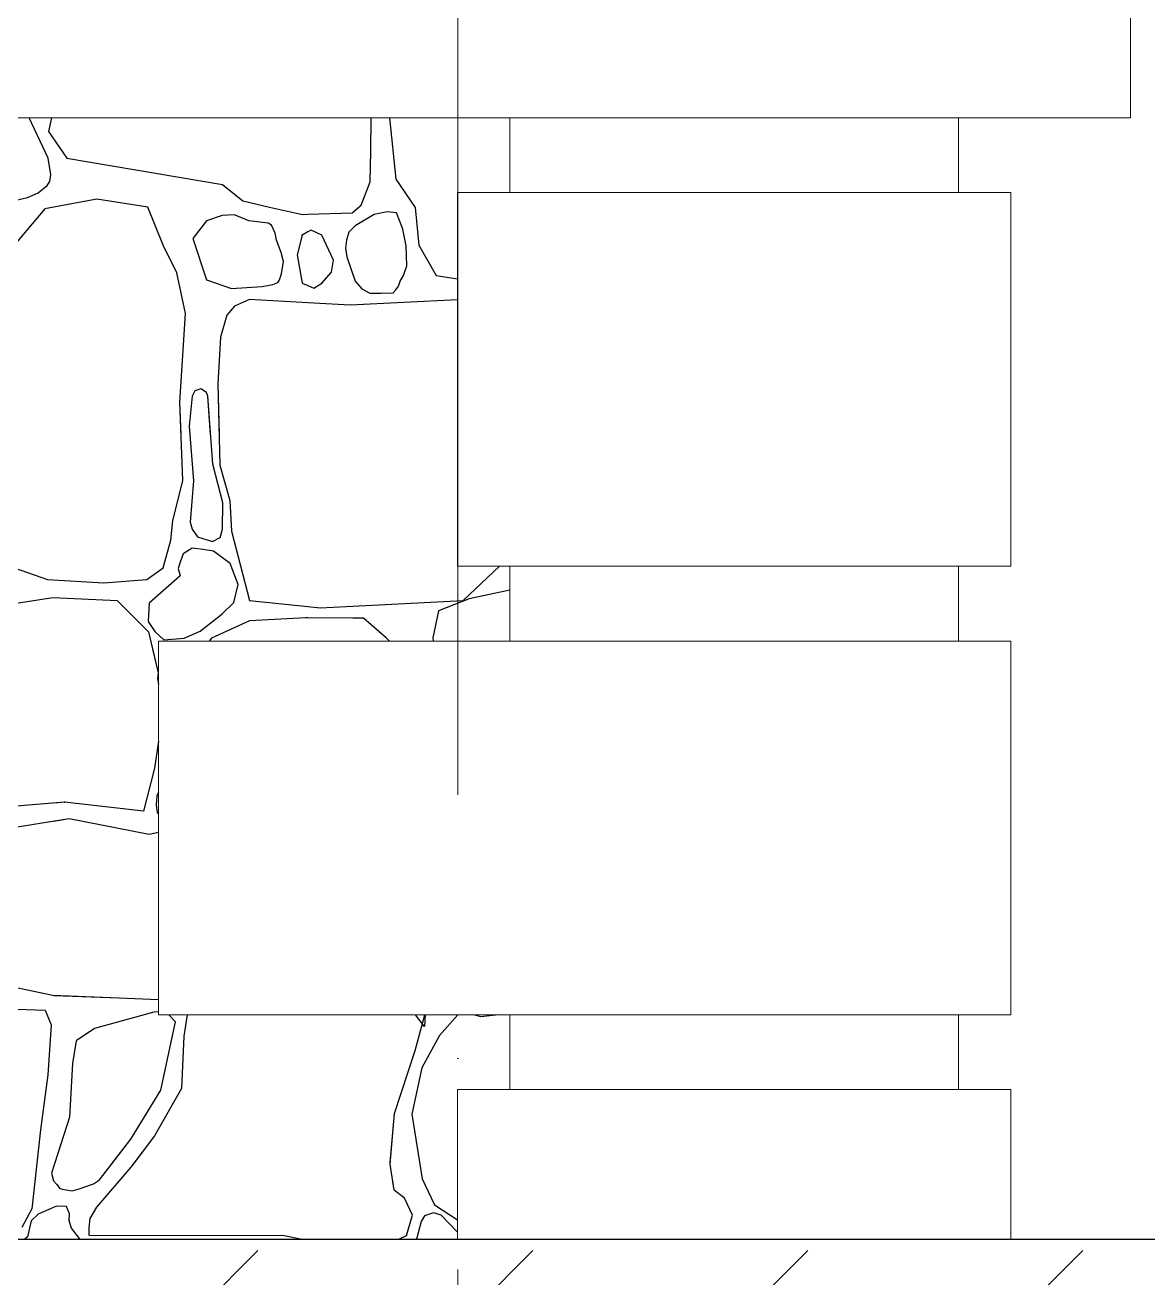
# Model space of a CAD drawing. Header units: feet. Extents: x -10410 to 374725, y -46422 to 88923.
# Drawn here: x 309673 to 310424, y -1076 to -238 of the extents above; entities that cross this region are included whole.
import ezdxf

# ---------------------------------------------------------------- set-up
doc = ezdxf.new("R2010")
doc.units = ezdxf.units.FT
doc.header["$MEASUREMENT"] = 0
doc.linetypes.add('Штрихпунктирная', pattern=[670.277762, 352.777767, -176.388884, 0, -141.111112])
for name, color, linetype, lineweight, true_color in [('2D - Общий_Ном._пера__118', 7, 'Continuous', 5, 0x573938), ('Конструктив - Стены Несущие_Ном._пера__87', 7, 'Continuous', 25, 0x6a6a6a), ('Местность - Рельеф_Ном._пера__93', 7, 'Continuous', 25, 0xa2a233), ('Элемент Модели - Оси_Ном._пера__94', 7, 'Continuous', 5, 0xdc4f00)]:
    doc.layers.add(name, color=color, linetype=linetype, lineweight=lineweight, true_color=true_color)
doc.layers.add('Интерьер - Мебель_Ном._пера__7', color=7, linetype='Continuous', lineweight=20)
doc.layers.add('Конструктив - Перекрытия_Ном._пера__1', color=7, linetype='Continuous', lineweight=20)

# ---------------------------------------------------------------- blocks, each defined once
blk = doc.blocks.new('*X80')
at = {"layer": 'Конструктив - Стены Несущие_Ном._пера__87', "linetype": 'Continuous'}
for p, q in [((309904.42, -322.6), (309904.65, -300)), ((309916.88, -300), (309921.09, -341.05)), ((309903.95, -342.75), (309904.42, -322.6)), ((309897.93, -358.48), (309903.95, -342.75)), ((309921.09, -341.05), (309933.97, -360.13)), ((309891.87, -363.59), (309897.93, -358.48)), ((309933.97, -360.13), (309936.45, -385.14)), ((309862.38, -364.57), (309891.87, -363.59)), ((309906.6, -364.8), (309893.85, -372.26)), ((309915.31, -362.83), (309906.6, -364.8)), ((309921.53, -363.7), (309915.31, -362.83)), ((309924.07, -369.78), (309921.53, -363.7)), ((309864.52, -375.21), (309862.38, -376.35)), ((309871.56, -378.45), (309864.52, -375.21)), ((309889.79, -376.53), (309888.21, -381.89)), ((309893.85, -372.26), (309889.79, -376.53)), ((309925.84, -374.42), (309924.07, -369.78)), ((309927.95, -385.72), (309925.84, -374.42)), ((309879.48, -395.3), (309871.56, -378.45)), ((309888.21, -381.89), (309887.45, -387.15)), ((309936.45, -385.14), (309948.09, -405.45)), ((309887.45, -387.15), (309888.4, -393.07)), ((309888.4, -393.07), (309893.85, -409.41)), ((309928.52, -399.03), (309927.95, -385.72)), ((309878.24, -403.22), (309879.48, -395.3)), ((309926.27, -405.58), (309928.52, -399.03)), ((309871.56, -410.65), (309878.24, -403.22)), ((309893.85, -409.41), (309898.46, -414.39)), ((309922.83, -412.72), (309924.07, -409.41)), ((309924.07, -409.41), (309926.27, -405.58)), ((309948.09, -405.45), (309962.38, -407.66)), ((309862.38, -412.3), (309866.27, -413.92)), ((309866.27, -413.92), (309871.56, -410.65)), ((309898.46, -414.39), (309903.73, -417.22)), ((309903.73, -417.22), (309911.15, -417.31)), ((309911.15, -417.31), (309919.38, -417.12)), ((309919.38, -417.12), (309921.06, -415.11)), ((309921.06, -415.11), (309922.83, -412.72)), ((309890.63, -425.26), (309862.38, -423.71)), ((309962.38, -421.73), (309890.63, -425.26)), ((309966.07, -622.91), (309990.5, -600)), ((309997.38, -615.94), (309970.13, -621.67)), ((309862.38, -627.01), (309870.57, -627.87)), ((309870.57, -627.87), (309966.07, -622.91)), ((309970.13, -621.67), (309949.58, -629.85)), ((309899.55, -634.8), (309862.38, -634.56)), ((309914.9, -648.18), (309899.55, -634.8)), ((309949.58, -629.85), (309945.84, -647.78)), ((309916.93, -650), (309914.9, -648.18)), ((309945.84, -647.78), (309946.14, -650))]:
    blk.add_line(p, q, dxfattribs=at)
blk.add_point((309871.56, -410.65), dxfattribs=at)
blk = doc.blocks.new('Штриховка_40', base_point=(0, 0))
at = {"layer": 'Конструктив - Стены Несущие_Ном._пера__87', "linetype": 'Continuous'}
blk.add_blockref('*X80', (0, 0), dxfattribs=at)
blk = doc.blocks.new('*X82')
at = {"layer": 'Конструктив - Стены Несущие_Ном._пера__87', "linetype": 'Continuous'}
for p, q in [((309933.97, -923.84), (309940.61, -900)), ((309940.41, -907.74), (309934.39, -900)), ((309940.65, -900), (309940.41, -907.74)), ((309962.57, -900), (309950.32, -913.94)), ((309978.06, -901.3), (309973.37, -900)), ((309990.02, -900), (309978.06, -901.3)), ((309950.32, -913.94), (309938.43, -935.48)), ((309920.35, -965.95), (309933.97, -923.84)), ((309938.43, -935.48), (309931.74, -966.44)), ((309917.38, -999.88), (309920.35, -965.95)), ((309931.74, -966.44), (309938.68, -1009.79)), ((309920.1, -1017.22), (309917.38, -999.88)), ((309938.68, -1009.79), (309947.1, -1027.12)), ((309927.04, -1022.67), (309920.1, -1017.22)), ((309932.24, -1034.06), (309927.04, -1022.67)), ((309947.1, -1027.12), (309962.38, -1037.23)), ((309928.28, -1047.68), (309932.24, -1034.06)), ((309938.03, -1038.29), (309935.07, -1050)), ((309940.25, -1034.56), (309938.03, -1038.29)), ((309946.29, -1032.42), (309940.25, -1034.56)), ((309951.52, -1034.02), (309946.29, -1032.42)), ((309962.38, -1045.47), (309951.52, -1034.02)), ((309923.09, -1050), (309928.28, -1047.68))]:
    blk.add_line(p, q, dxfattribs=at)
blk.add_point((309928.28, -1047.68), dxfattribs=at)
blk = doc.blocks.new('Штриховка_41', base_point=(0, 0))
at = {"layer": 'Конструктив - Стены Несущие_Ном._пера__87', "linetype": 'Continuous'}
blk.add_blockref('*X82', (0, 0), dxfattribs=at)
blk = doc.blocks.new('*X84')
at = {"layer": 'Конструктив - Стены Несущие_Ном._пера__87', "linetype": 'Continuous'}
for p, q in [((309904.42, -322.6), (309904.65, -300)), ((309916.88, -300), (309921.09, -341.05)), ((309903.95, -342.75), (309904.42, -322.6)), ((309897.93, -358.48), (309903.95, -342.75)), ((309921.09, -341.05), (309933.97, -360.13)), ((309891.87, -363.59), (309897.93, -358.48)), ((309933.97, -360.13), (309936.45, -385.14)), ((309862.38, -364.57), (309891.87, -363.59)), ((309906.6, -364.8), (309893.85, -372.26)), ((309915.31, -362.83), (309906.6, -364.8)), ((309921.53, -363.7), (309915.31, -362.83)), ((309924.07, -369.78), (309921.53, -363.7)), ((309864.52, -375.21), (309862.38, -376.35)), ((309871.56, -378.45), (309864.52, -375.21)), ((309889.79, -376.53), (309888.21, -381.89)), ((309893.85, -372.26), (309889.79, -376.53)), ((309925.84, -374.42), (309924.07, -369.78)), ((309927.95, -385.72), (309925.84, -374.42)), ((309879.48, -395.3), (309871.56, -378.45)), ((309888.21, -381.89), (309887.45, -387.15)), ((309936.45, -385.14), (309948.09, -405.45)), ((309887.45, -387.15), (309888.4, -393.07)), ((309888.4, -393.07), (309893.85, -409.41)), ((309928.52, -399.03), (309927.95, -385.72)), ((309878.24, -403.22), (309879.48, -395.3)), ((309926.27, -405.58), (309928.52, -399.03)), ((309871.56, -410.65), (309878.24, -403.22)), ((309893.85, -409.41), (309898.46, -414.39)), ((309922.83, -412.72), (309924.07, -409.41)), ((309924.07, -409.41), (309926.27, -405.58)), ((309948.09, -405.45), (309962.38, -407.66)), ((309862.38, -412.3), (309866.27, -413.92)), ((309866.27, -413.92), (309871.56, -410.65)), ((309898.46, -414.39), (309903.73, -417.22)), ((309903.73, -417.22), (309911.15, -417.31)), ((309911.15, -417.31), (309919.38, -417.12)), ((309919.38, -417.12), (309921.06, -415.11)), ((309921.06, -415.11), (309922.83, -412.72)), ((309890.63, -425.26), (309862.38, -423.71)), ((309962.38, -421.73), (309890.63, -425.26)), ((309966.07, -622.91), (309990.5, -600)), ((309997.38, -615.94), (309970.13, -621.67)), ((309892.38, -626.73), (309966.07, -622.91)), ((309970.13, -621.67), (309949.58, -629.85)), ((309899.55, -634.8), (309892.38, -634.75)), ((309914.9, -648.18), (309899.55, -634.8)), ((309949.58, -629.85), (309945.84, -647.78)), ((309916.93, -650), (309914.9, -648.18)), ((309945.84, -647.78), (309946.14, -650))]:
    blk.add_line(p, q, dxfattribs=at)
blk.add_point((309871.56, -410.65), dxfattribs=at)
blk = doc.blocks.new('Штриховка_42', base_point=(0, 0))
at = {"layer": 'Конструктив - Стены Несущие_Ном._пера__87', "linetype": 'Continuous'}
blk.add_blockref('*X84', (0, 0), dxfattribs=at)
blk = doc.blocks.new('*X86')
at = {"layer": 'Конструктив - Стены Несущие_Ном._пера__87', "linetype": 'Continuous'}
for p, q in [((309933.97, -923.84), (309940.61, -900)), ((309940.41, -907.74), (309934.39, -900)), ((309940.65, -900), (309940.41, -907.74)), ((309962.57, -900), (309950.32, -913.94)), ((309978.06, -901.3), (309973.37, -900)), ((309990.02, -900), (309978.06, -901.3)), ((309950.32, -913.94), (309938.43, -935.48)), ((309920.35, -965.95), (309933.97, -923.84)), ((309938.43, -935.48), (309931.74, -966.44)), ((309917.46, -998.99), (309920.35, -965.95)), ((309931.74, -966.44), (309938.68, -1009.79)), ((309920.1, -1017.22), (309919.15, -1011.14)), ((309938.68, -1009.79), (309947.1, -1027.12)), ((309927.04, -1022.67), (309920.1, -1017.22)), ((309932.24, -1034.06), (309927.04, -1022.67)), ((309947.1, -1027.12), (309962.38, -1037.23)), ((309928.28, -1047.68), (309932.24, -1034.06)), ((309938.03, -1038.29), (309935.07, -1050)), ((309940.25, -1034.56), (309938.03, -1038.29)), ((309946.29, -1032.42), (309940.25, -1034.56)), ((309951.52, -1034.02), (309946.29, -1032.42)), ((309962.38, -1045.47), (309951.52, -1034.02)), ((309923.09, -1050), (309928.28, -1047.68))]:
    blk.add_line(p, q, dxfattribs=at)
blk.add_point((309928.28, -1047.68), dxfattribs=at)
blk = doc.blocks.new('Штриховка_43', base_point=(0, 0))
at = {"layer": 'Конструктив - Стены Несущие_Ном._пера__87', "linetype": 'Continuous'}
blk.add_blockref('*X86', (0, 0), dxfattribs=at)
blk = doc.blocks.new('*X88')
at = {"layer": 'Конструктив - Стены Несущие_Ном._пера__87', "linetype": 'Continuous'}
for p, q in [((309688.65, -327.06), (309675.88, -300)), ((309690.87, -300), (309689.02, -309.1)), ((309689.02, -309.1), (309701.15, -326.94)), ((309690.4, -337.96), (309688.65, -327.06)), ((309701.15, -326.94), (309805.17, -344.64)), ((309688.03, -345.26), (309689.76, -342.65)), ((309689.76, -342.65), (309690.4, -337.96)), ((309674.89, -353.3), (309682.02, -350.17)), ((309682.02, -350.17), (309688.03, -345.26)), ((309805.17, -344.64), (309818.92, -355.56)), ((309667.29, -355.11), (309674.89, -353.3)), ((309721.22, -354.43), (309686.54, -360.87)), ((309755.4, -359.88), (309721.22, -354.43)), ((309765.55, -385.14), (309755.4, -359.88)), ((309818.92, -355.56), (309836.72, -359.7)), ((309836.72, -359.7), (309858.75, -364.69)), ((309686.54, -360.87), (309665.98, -385.14)), ((309805.11, -365.42), (309794.53, -369.04)), ((309813.11, -364.83), (309805.11, -365.42)), ((309814.83, -365.61), (309813.11, -364.83)), ((309822.76, -369.04), (309814.83, -365.61)), ((309858.75, -364.69), (309862.38, -364.57)), ((309794.53, -369.04), (309785.37, -380.68)), ((309835.7, -370.54), (309822.76, -369.04)), ((309838.12, -371.77), (309835.7, -370.54)), ((309840.49, -377.24), (309838.12, -371.77)), ((309862.38, -376.35), (309858.43, -378.45)), ((309774.72, -403.72), (309765.55, -385.14)), ((309785.37, -380.68), (309794.53, -408.42)), ((309841.34, -381.92), (309840.49, -377.24)), ((309844.46, -390.03), (309841.34, -381.92)), ((309858.43, -378.45), (309855.21, -391.58)), ((309846.05, -396.04), (309844.46, -390.03)), ((309855.21, -391.58), (309858.43, -410.65)), ((309844.75, -404.44), (309846.05, -396.04)), ((309780.41, -430.96), (309774.72, -403.72)), ((309794.53, -408.42), (309811.37, -414.12)), ((309838.81, -411.62), (309842.3, -410.28)), ((309842.3, -410.28), (309843.32, -408.42)), ((309843.32, -408.42), (309844.75, -404.44)), ((309811.37, -414.12), (309831.68, -412.88)), ((309831.68, -412.88), (309838.81, -411.62)), ((309858.43, -410.65), (309862.38, -412.3)), ((309813.35, -426.01), (309808.15, -431.95)), ((309823.26, -421.55), (309813.35, -426.01)), ((309862.38, -423.71), (309823.26, -421.55)), ((309776.7, -490.16), (309780.41, -430.96)), ((309808.15, -431.95), (309803.94, -446.81)), ((309803.94, -446.81), (309802.21, -478.02)), ((309786.76, -482.7), (309784.9, -486.22)), ((309790.7, -481.27), (309786.76, -482.7)), ((309794.47, -483.79), (309790.7, -481.27)), ((309795.52, -486.22), (309794.47, -483.79)), ((309802.21, -478.02), (309803.45, -532.26)), ((309778.68, -542.66), (309776.7, -490.16)), ((309784.9, -486.22), (309783.04, -506.36)), ((309798.7, -531.62), (309795.52, -486.22)), ((309783.04, -506.36), (309785.79, -542.87)), ((309805.5, -557.67), (309798.7, -531.62)), ((309803.45, -532.26), (309810.13, -556.04)), ((309771.99, -569.66), (309778.68, -542.66)), ((309785.79, -542.87), (309783.62, -570.47)), ((309805.33, -575.11), (309805.5, -557.67)), ((309810.13, -556.04), (309811.37, -576.6)), ((309770.75, -582.54), (309771.99, -569.66)), ((309783.62, -570.47), (309784.9, -575.11)), ((309784.9, -575.11), (309788.59, -580.25)), ((309803.62, -580.7), (309805.33, -575.11)), ((309811.37, -576.6), (309823.26, -622.91)), ((309765.55, -601.12), (309770.75, -582.54)), ((309788.59, -580.25), (309798.53, -583.33)), ((309798.53, -583.33), (309803.62, -580.7)), ((309778.85, -591.77), (309777.02, -597.18)), ((309784.9, -587.83), (309778.85, -591.77)), ((309792.3, -588.73), (309784.9, -587.83)), ((309799.29, -589.85), (309792.3, -588.73)), ((309810.31, -598.15), (309799.29, -589.85)), ((309665.98, -601.12), (309688.28, -608.79)), ((309754.65, -608.79), (309765.55, -601.12)), ((309777.02, -597.18), (309775.64, -601.4)), ((309775.64, -601.4), (309777.02, -606.35)), ((309815.71, -612.14), (309810.31, -598.15)), ((309688.28, -608.79), (309725.92, -611.02)), ((309725.92, -611.02), (309754.65, -608.79)), ((309777.02, -606.35), (309756.26, -624.77)), ((309812.86, -624.22), (309815.71, -612.14)), ((309661.77, -625.64), (309691.74, -620.93)), ((309691.74, -620.93), (309734.84, -622.91)), ((309734.84, -622.91), (309755.81, -643.95)), ((309756.26, -624.77), (309755.66, -636.97)), ((309804.89, -632.02), (309812.86, -624.22)), ((309823.26, -622.91), (309862.38, -627.01)), ((309790.22, -643.29), (309804.89, -632.02)), ((309823.26, -636.53), (309798, -648.18)), ((309860.91, -634.55), (309823.26, -636.53)), ((309862.38, -634.56), (309860.91, -634.55)), ((309755.66, -636.97), (309759.97, -643.57)), ((309755.81, -643.95), (309762.23, -671.33)), ((309759.97, -643.57), (309765.92, -649.25)), ((309779.67, -648.18), (309790.22, -643.29)), ((309765.92, -649.25), (309779.67, -648.18)), ((309798, -648.18), (309796.38, -650)), ((309762.23, -671.33), (309761.72, -675.1)), ((309761.72, -675.1), (309762.38, -678.97)), ((309762.38, -717.05), (309759.73, -734.95)), ((309759.73, -734.95), (309752.54, -763.9)), ((309761.25, -753.35), (309760.8, -759.68)), ((309762.38, -751.34), (309761.25, -753.35)), ((309699.58, -757.85), (309667.56, -760.51)), ((309752.54, -763.9), (309699.58, -757.85)), ((309760.8, -759.68), (309761.67, -764.6)), ((309665.24, -774.74), (309702.64, -768.8)), ((309702.64, -768.8), (309756.14, -779.2)), ((309761.67, -764.6), (309762.38, -765.43)), ((309756.14, -779.2), (309762.38, -777.9)), ((309691.74, -887.19), (309665.24, -881.49)), ((309736.08, -888.92), (309691.74, -887.19)), ((309612.69, -894.62), (309686.74, -896.85)), ((309762.38, -890.01), (309736.08, -888.92)), ((309686.74, -896.85), (309690.71, -906.75)), ((309759.36, -898.33), (309719.71, -909.06)), ((309762.38, -897.93), (309759.36, -898.33)), ((309764.07, -950.34), (309773.83, -904.76)), ((309773.83, -904.76), (309769.31, -900)), ((309781.56, -900), (309779.42, -914.18)), ((309690.71, -906.75), (309688.48, -940.19)), ((309719.71, -909.06), (309707.35, -917.4)), ((309707.35, -917.4), (309704.87, -932.51)), ((309779.42, -914.18), (309777.94, -949.35)), ((309704.87, -932.51), (309702.89, -968.42)), ((309688.48, -940.19), (309683.52, -976.85)), ((309744, -983.29), (309764.07, -950.34)), ((309777.94, -949.35), (309759.85, -981.06)), ((309702.89, -968.42), (309690.9, -1005.83)), ((309683.52, -976.85), (309677.87, -1029.85)), ((309722.95, -1010.28), (309744, -983.29)), ((309759.85, -981.06), (309744, -1001.86)), ((309744, -1001.86), (309720.97, -1028.61)), ((309690.9, -1005.83), (309692.19, -1011.15)), ((309692.19, -1011.15), (309694.22, -1013.25)), ((309694.22, -1013.25), (309696.47, -1016.25)), ((309709.33, -1016.47), (309719.1, -1013.09)), ((309719.1, -1013.09), (309722.95, -1010.28)), ((309696.47, -1016.25), (309699.29, -1016.79)), ((309699.29, -1016.79), (309704.81, -1017.83)), ((309704.81, -1017.83), (309709.33, -1016.47)), ((309677.87, -1029.85), (309671.14, -1042.23)), ((309689.1, -1030.23), (309681.99, -1033.39)), ((309694.31, -1027.99), (309689.1, -1030.23)), ((309700.91, -1028.11), (309694.31, -1027.99)), ((309703, -1033.01), (309700.91, -1028.11)), ((309720.97, -1028.61), (309716.51, -1036.14)), ((309677.33, -1037.77), (309674.85, -1048.61)), ((309681.99, -1033.39), (309677.33, -1037.77)), ((309702.64, -1037.77), (309703, -1033.01)), ((309704.35, -1042.7), (309702.64, -1037.77)), ((309716.51, -1036.14), (309715.97, -1042.43)), ((309709.58, -1049.66), (309704.35, -1042.7)), ((309715.97, -1042.43), (309715.89, -1047.3)), ((309715.89, -1047.3), (309718.49, -1047.68)), ((309718.49, -1047.68), (309845.3, -1047.43)), ((309845.3, -1047.43), (309858.59, -1050)), ((309674.85, -1048.61), (309673.13, -1050)), ((309709.66, -1050), (309709.58, -1049.66))]:
    blk.add_line(p, q, dxfattribs=at)
for p in [(309858.43, -378.45), (309699.58, -757.85), (309702.64, -1037.77)]:
    blk.add_point(p, dxfattribs=at)
blk = doc.blocks.new('Штриховка_44', base_point=(0, 0))
at = {"layer": 'Конструктив - Стены Несущие_Ном._пера__87', "linetype": 'Continuous'}
blk.add_blockref('*X88', (0, 0), dxfattribs=at)
blk = doc.blocks.new('*X90')
at = {"layer": 'Конструктив - Стены Несущие_Ном._пера__87', "linetype": 'Continuous'}
for p, q in [((309758.51, -655.47), (309762.23, -671.33)), ((309762.23, -671.33), (309761.72, -675.1)), ((309761.72, -675.1), (309762.38, -678.97)), ((309762.38, -717.05), (309759.73, -734.95)), ((309759.73, -734.95), (309752.54, -763.9)), ((309761.25, -753.35), (309760.8, -759.68)), ((309762.38, -751.34), (309761.25, -753.35)), ((309699.58, -757.85), (309692.38, -758.45)), ((309752.54, -763.9), (309699.58, -757.85)), ((309760.8, -759.68), (309761.67, -764.6)), ((309692.38, -770.43), (309702.64, -768.8)), ((309702.64, -768.8), (309756.14, -779.2)), ((309761.67, -764.6), (309762.38, -765.43)), ((309756.14, -779.2), (309762.38, -777.9)), ((309736.08, -888.92), (309692.38, -887.21)), ((309762.38, -890.01), (309736.08, -888.92)), ((309759.36, -898.33), (309719.71, -909.06)), ((309762.38, -897.93), (309759.36, -898.33)), ((309764.07, -950.34), (309773.83, -904.76)), ((309773.83, -904.76), (309769.31, -900)), ((309781.56, -900), (309779.42, -914.18)), ((309719.71, -909.06), (309707.35, -917.4)), ((309707.35, -917.4), (309704.87, -932.51)), ((309779.42, -914.18), (309777.94, -949.35)), ((309704.87, -932.51), (309702.89, -968.42)), ((309744, -983.29), (309764.07, -950.34)), ((309777.94, -949.35), (309759.85, -981.06)), ((309702.89, -968.42), (309693.09, -998.99)), ((309731.75, -998.99), (309744, -983.29)), ((309759.85, -981.06), (309746.19, -998.99))]:
    blk.add_line(p, q, dxfattribs=at)
blk.add_point((309699.58, -757.85), dxfattribs=at)
blk = doc.blocks.new('Штриховка_45', base_point=(0, 0))
at = {"layer": 'Конструктив - Стены Несущие_Ном._пера__87', "linetype": 'Continuous'}
blk.add_blockref('*X90', (0, 0), dxfattribs=at)
blk = doc.blocks.new('*X92')
at = {"layer": 'Конструктив - Стены Несущие_Ном._пера__87', "linetype": 'Continuous'}
for p, q in [((309688.65, -327.06), (309675.88, -300)), ((309690.87, -300), (309689.02, -309.1)), ((309689.02, -309.1), (309701.15, -326.94)), ((309690.4, -337.96), (309688.65, -327.06)), ((309701.15, -326.94), (309805.17, -344.64)), ((309688.03, -345.26), (309689.76, -342.65)), ((309689.76, -342.65), (309690.4, -337.96)), ((309674.89, -353.3), (309682.02, -350.17)), ((309682.02, -350.17), (309688.03, -345.26)), ((309805.17, -344.64), (309818.92, -355.56)), ((309667.29, -355.11), (309674.89, -353.3)), ((309721.22, -354.43), (309686.54, -360.87)), ((309755.4, -359.88), (309721.22, -354.43)), ((309765.55, -385.14), (309755.4, -359.88)), ((309818.92, -355.56), (309836.72, -359.7)), ((309836.72, -359.7), (309858.75, -364.69)), ((309686.54, -360.87), (309665.98, -385.14)), ((309805.11, -365.42), (309794.53, -369.04)), ((309813.11, -364.83), (309805.11, -365.42)), ((309814.83, -365.61), (309813.11, -364.83)), ((309822.76, -369.04), (309814.83, -365.61)), ((309858.75, -364.69), (309862.38, -364.57)), ((309794.53, -369.04), (309785.37, -380.68)), ((309835.7, -370.54), (309822.76, -369.04)), ((309838.12, -371.77), (309835.7, -370.54)), ((309840.49, -377.24), (309838.12, -371.77)), ((309862.38, -376.35), (309858.43, -378.45)), ((309774.72, -403.72), (309765.55, -385.14)), ((309785.37, -380.68), (309794.53, -408.42)), ((309841.34, -381.92), (309840.49, -377.24)), ((309844.46, -390.03), (309841.34, -381.92)), ((309858.43, -378.45), (309855.21, -391.58)), ((309846.05, -396.04), (309844.46, -390.03)), ((309855.21, -391.58), (309858.43, -410.65)), ((309844.75, -404.44), (309846.05, -396.04)), ((309780.41, -430.96), (309774.72, -403.72)), ((309794.53, -408.42), (309811.37, -414.12)), ((309838.81, -411.62), (309842.3, -410.28)), ((309842.3, -410.28), (309843.32, -408.42)), ((309843.32, -408.42), (309844.75, -404.44)), ((309811.37, -414.12), (309831.68, -412.88)), ((309831.68, -412.88), (309838.81, -411.62)), ((309858.43, -410.65), (309862.38, -412.3)), ((309813.35, -426.01), (309808.15, -431.95)), ((309823.26, -421.55), (309813.35, -426.01)), ((309862.38, -423.71), (309823.26, -421.55)), ((309776.7, -490.16), (309780.41, -430.96)), ((309808.15, -431.95), (309803.94, -446.81)), ((309803.94, -446.81), (309802.21, -478.02)), ((309786.76, -482.7), (309784.9, -486.22)), ((309790.7, -481.27), (309786.76, -482.7)), ((309794.47, -483.79), (309790.7, -481.27)), ((309795.52, -486.22), (309794.47, -483.79)), ((309802.21, -478.02), (309802.99, -512.13)), ((309777.53, -512.13), (309776.7, -490.16)), ((309784.9, -486.22), (309783.04, -506.36)), ((309797.34, -512.13), (309795.52, -486.22)), ((309783.04, -506.36), (309783.48, -512.13))]:
    blk.add_line(p, q, dxfattribs=at)
blk.add_point((309858.43, -378.45), dxfattribs=at)
blk = doc.blocks.new('Штриховка_46', base_point=(0, 0))
at = {"layer": 'Конструктив - Стены Несущие_Ном._пера__87', "linetype": 'Continuous'}
blk.add_blockref('*X92', (0, 0), dxfattribs=at)

msp = doc.modelspace()

# ---------------------------------------------------------------- hatches: boundary and pattern name
at = {"layer": '2D - Общий_Ном._пера__118', "linetype": 'Continuous'}
h = msp.add_hatch(dxfattribs=at)
h.set_pattern_fill('ЛИНИИ_НАКЛОННЫЕ__ШАГ_1_5_', color=256, style=0, pattern_type=2)
h.set_pattern_definition([(45, (0, 0), (-91.92388, 91.92388), [])])
h.paths.add_polyline_path([(295525.14034, -1050), (295525.14034, -1057.65579), (317039.44593, -1057.65579), (317039.44593, -1257.65579), (295525.14034, -1257.65579), (292970.03495, -1257.65579), (292970.03495, -1050)])

# ---------------------------------------------------------------- linework, layer by layer
at = {"layer": 'Интерьер - Мебель_Ном._пера__7', "linetype": 'Continuous'}
for p, q in [((309997.37931, -350), (309997.37931, -300)), ((310297.37931, -350), (310297.37931, -300)), ((309962.37931, -350), (310332.37931, -350)), ((309962.37931, -600), (309962.37931, -350)), ((310332.37931, -600), (310332.37931, -350)), ((309962.37931, -600), (310332.37931, -600)), ((309997.37931, -650), (309997.37931, -600)), ((310297.37931, -650), (310297.37931, -600)), ((309762.37931, -650), (310332.37931, -650)), ((309762.37931, -900), (309762.37931, -650)), ((310332.37931, -900), (310332.37931, -650)), ((309762.37931, -900), (310332.37931, -900)), ((309997.37931, -950), (309997.37931, -900)), ((310297.37931, -950), (310297.37931, -900)), ((309962.37931, -950), (310332.37931, -950)), ((309962.37931, -1050), (309962.37931, -950)), ((310332.37931, -1050), (310332.37931, -950))]:
    msp.add_line(p, q, dxfattribs=at)
at = {"layer": 'Конструктив - Перекрытия_Ном._пера__1', "linetype": 'Continuous'}
for p, q in [((310412.37931, 0), (310412.37931, -300)), ((310412.37931, -300), (308962.65736, -300))]:
    msp.add_line(p, q, dxfattribs=at)
at = {"layer": 'Местность - Рельеф_Ном._пера__93', "linetype": 'Continuous'}
msp.add_line((294690.52005, -1050), (313353.59199, -1050), dxfattribs=at)
at = {"layer": 'Элемент Модели - Оси_Ном._пера__94', "linetype": 'Штрихпунктирная'}
for q in [(309962.65753, 600), (309962.65753, -2000)]:
    msp.add_line((309962.65753, -400), q, dxfattribs=at)

# ---------------------------------------------------------------- block references
at = {"layer": 'Конструктив - Стены Несущие_Ном._пера__87', "linetype": 'Continuous'}
for name in ['Штриховка_44', 'Штриховка_46', 'Штриховка_40', 'Штриховка_42', 'Штриховка_45', 'Штриховка_41', 'Штриховка_43']:
    msp.add_blockref(name, (0, 0), dxfattribs=at)

doc.saveas('drawing.dxf')
